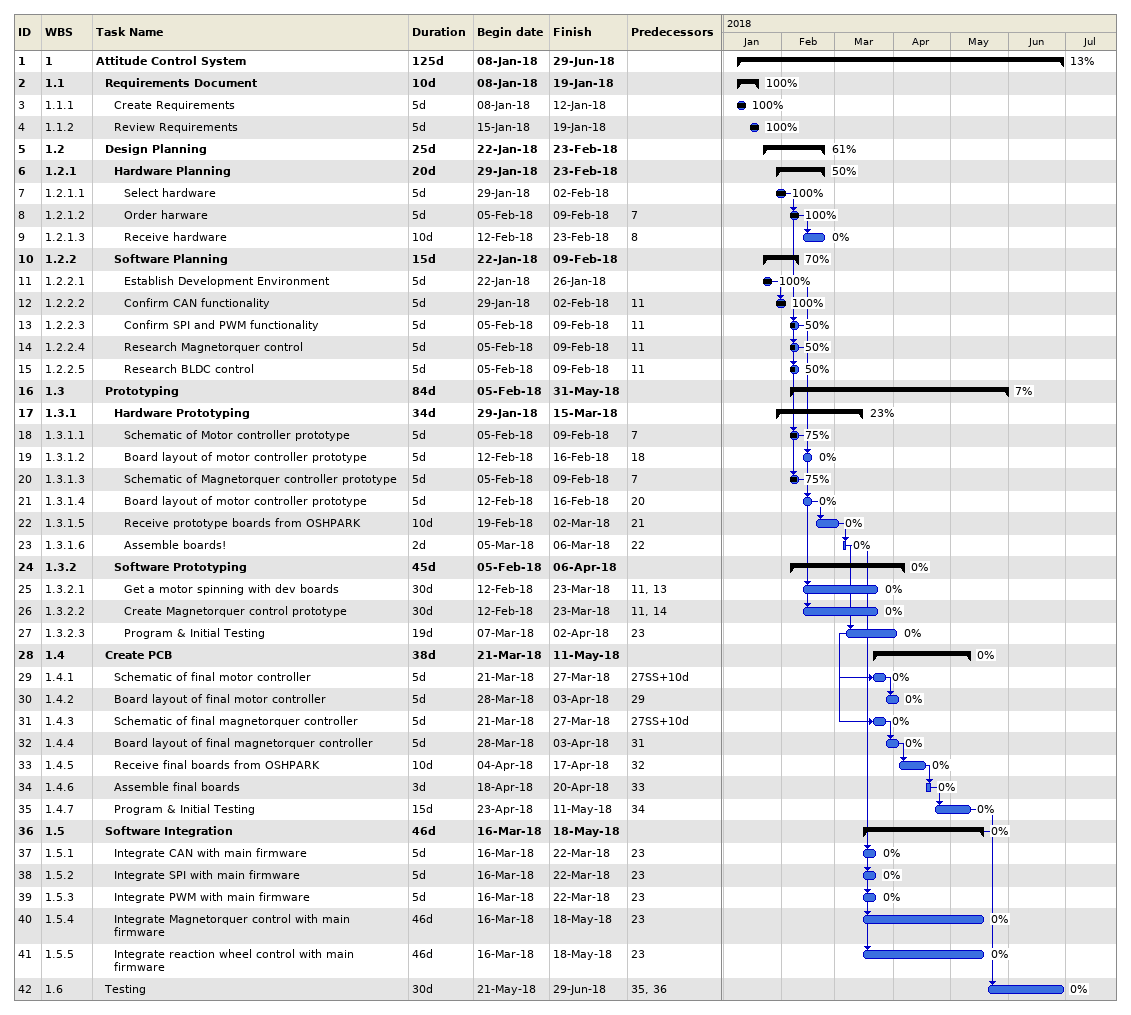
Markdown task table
| ID | WBS | Task | Duration | Start | Finish | Predecessors | % complete |
|---|---|---|---|---|---|---|---|
| 1 | 1 | **Attitude Control System** | 125d | 2018-01-08 | 2018-06-29 |  | 13 |
| 2 | 1.1 | **Requirements Document** | 10d | 2018-01-08 | 2018-01-19 |  | 100 |
| 3 | 1.1.1 | Create Requirements | 5d | 2018-01-08 | 2018-01-12 |  | 100 |
| 4 | 1.1.2 | Review Requirements | 5d | 2018-01-15 | 2018-01-19 |  | 100 |
| 5 | 1.2 | **Design Planning** | 25d | 2018-01-22 | 2018-02-23 |  | 61 |
| 6 | 1.2.1 | **Hardware Planning** | 20d | 2018-01-29 | 2018-02-23 |  | 50 |
| 7 | 1.2.1.1 | Select hardware | 5d | 2018-01-29 | 2018-02-02 |  | 100 |
| 8 | 1.2.1.2 | Order harware | 5d | 2018-02-05 | 2018-02-09 | 7 | 100 |
| 9 | 1.2.1.3 | Receive hardware | 10d | 2018-02-12 | 2018-02-23 | 8 | 0 |
| 10 | 1.2.2 | **Software Planning** | 15d | 2018-01-22 | 2018-02-09 |  | 70 |
| 11 | 1.2.2.1 | Establish Development Environment | 5d | 2018-01-22 | 2018-01-26 |  | 100 |
| 12 | 1.2.2.2 | Confirm CAN functionality | 5d | 2018-01-29 | 2018-02-02 | 11 | 100 |
| 13 | 1.2.2.3 | Confirm SPI and PWM functionality | 5d | 2018-02-05 | 2018-02-09 | 11 | 50 |
| 14 | 1.2.2.4 | Research Magnetorquer control | 5d | 2018-02-05 | 2018-02-09 | 11 | 50 |
| 15 | 1.2.2.5 | Research BLDC control | 5d | 2018-02-05 | 2018-02-09 | 11 | 50 |
| 16 | 1.3 | **Prototyping** | 84d | 2018-02-05 | 2018-05-31 |  | 7 |
| 17 | 1.3.1 | **Hardware Prototyping** | 34d | 2018-01-29 | 2018-03-15 |  | 23 |
| 18 | 1.3.1.1 | Schematic of Motor controller prototype | 5d | 2018-02-05 | 2018-02-09 | 7 | 75 |
| 19 | 1.3.1.2 | Board layout of motor controller prototype | 5d | 2018-02-12 | 2018-02-16 | 18 | 0 |
| 20 | 1.3.1.3 | Schematic of Magnetorquer controller prototype | 5d | 2018-02-05 | 2018-02-09 | 7 | 75 |
| 21 | 1.3.1.4 | Board layout of motor controller prototype | 5d | 2018-02-12 | 2018-02-16 | 20 | 0 |
| 22 | 1.3.1.5 | Receive prototype boards from OSHPARK | 10d | 2018-02-19 | 2018-03-02 | 21 | 0 |
| 23 | 1.3.1.6 | Assemble boards! | 2d | 2018-03-05 | 2018-03-06 | 22 | 0 |
| 24 | 1.3.2 | **Software Prototyping** | 45d | 2018-02-05 | 2018-04-06 |  | 0 |
| 25 | 1.3.2.1 | Get a motor spinning with dev boards | 30d | 2018-02-12 | 2018-03-23 | 11, 13 | 0 |
| 26 | 1.3.2.2 | Create Magnetorquer control prototype | 30d | 2018-02-12 | 2018-03-23 | 11, 14 | 0 |
| 27 | 1.3.2.3 | Program & Initial Testing | 19d | 2018-03-07 | 2018-04-02 | 23 | 0 |
| 28 | 1.4 | **Create PCB** | 38d | 2018-03-21 | 2018-05-11 |  | 0 |
| 29 | 1.4.1 | Schematic of final motor controller | 5d | 2018-03-21 | 2018-03-27 | 27SS+10d | 0 |
| 30 | 1.4.2 | Board layout of final motor controller | 5d | 2018-03-28 | 2018-04-03 | 29 | 0 |
| 31 | 1.4.3 | Schematic of final magnetorquer controller | 5d | 2018-03-21 | 2018-03-27 | 27SS+10d | 0 |
| 32 | 1.4.4 | Board layout of final magnetorquer controller | 5d | 2018-03-28 | 2018-04-03 | 31 | 0 |
| 33 | 1.4.5 | Receive final boards from OSHPARK | 10d | 2018-04-04 | 2018-04-17 | 32 | 0 |
| 34 | 1.4.6 | Assemble final boards | 3d | 2018-04-18 | 2018-04-20 | 33 | 0 |
| 35 | 1.4.7 | Program & Initial Testing | 15d | 2018-04-23 | 2018-05-11 | 34 | 0 |
| 36 | 1.5 | **Software Integration** | 46d | 2018-03-16 | 2018-05-18 |  | 0 |
| 37 | 1.5.1 | Integrate CAN with main firmware | 5d | 2018-03-16 | 2018-03-22 | 23 | 0 |
| 38 | 1.5.2 | Integrate SPI with main firmware | 5d | 2018-03-16 | 2018-03-22 | 23 | 0 |
| 39 | 1.5.3 | Integrate PWM with main firmware | 5d | 2018-03-16 | 2018-03-22 | 23 | 0 |
| 40 | 1.5.4 | Integrate Magnetorquer control with main firmware | 46d | 2018-03-16 | 2018-05-18 | 23 | 0 |
| 41 | 1.5.5 | Integrate reaction wheel control with main firmware | 46d | 2018-03-16 | 2018-05-18 | 23 | 0 |
| 42 | 1.6 | Testing | 30d | 2018-05-21 | 2018-06-29 | 35, 36 | 0 |
